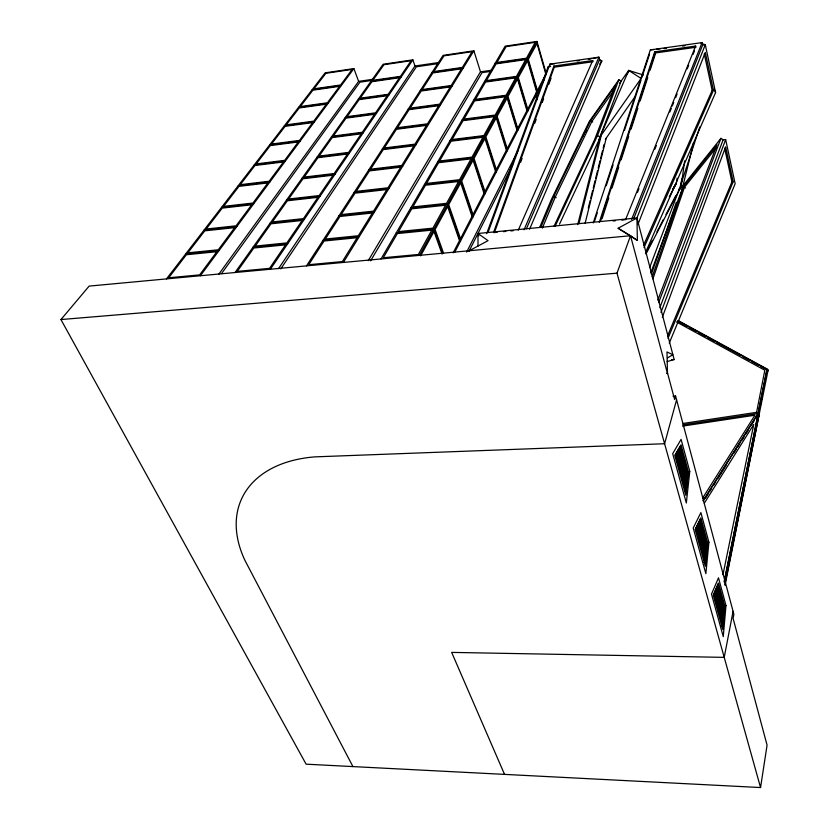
<?xml version="1.0" encoding="UTF-8"?>
<svg xmlns="http://www.w3.org/2000/svg" width="829" height="829" viewBox="0 0 829 829"><rect width="100%" height="100%" fill="white"/><g stroke="black" fill="none" stroke-linecap="round" stroke-linejoin="round"><path stroke-width="1.24" d="M724.815 606.548L722.795 629.501L713.303 595.056L718.453 583.046L724.815 606.548L723.002 606.538M688.36 471.991L685.821 495.296L674.827 455.401L681.003 444.821L688.36 471.991L686.433 472.043M684.661 160.805L681.189 186.266L645.988 254.006M599.574 139.635L599.927 137.075L621.076 81.169L618.859 79.729L589.346 121.397L551.202 199.882L539.752 227.229M669.262 196.825L676.423 183.24L677.138 178.183M478.012 246.161L477.97 233.488L636.931 217.975L637.377 240.431L630.517 235.737L89.138 286.098L60.942 319.559L306.119 764.183L760.556 787.55L767.074 745.136L733.095 618.403L733.872 614.341L675.583 396.055L673.013 396.179M733.074 611.336L724.225 657.366L451.66 652.392L504.54 774.379M725.054 581.15L727.841 567.202M728.349 564.663L729.365 559.596M729.872 557.057L730.37 554.518M733.157 540.57L733.665 538.042M736.453 524.094L736.96 521.555M738.981 511.41L739.489 508.882M742.276 494.934L742.784 492.395M745.572 478.447L746.079 475.919M739.779 508.281L740.287 505.742M742.318 495.587L743.582 489.234M745.613 479.069L746.121 476.53M748.908 462.561L749.416 460.022M752.214 446.054L752.711 443.515M725.033 585.419L759.188 414.21L758.038 413.505L767.001 369.351L677.728 320.709M727.344 568.715L727.852 566.186M743.955 486.602L744.473 484.074M751.375 449.971L751.882 447.442M754.701 433.546L755.209 431.028M760.587 404.459L761.872 398.138M724.867 584.248L768.058 370.356L760.483 366.325M724.09 581.875L758.245 413.495L703.282 500.789M724.442 581.326L767.001 369.351M722.971 574.735L753.737 424.458L704.318 503.193M756.462 413.07L764.815 370.252L676.443 321.921M585.15 223.198L606.206 138.205M650.775 272.886L682.008 189.706L693.624 142.619M588.258 208.172L590.113 200.67M590.735 198.162L592.6 190.67M593.222 188.162L595.087 180.66M595.709 178.162L597.564 170.66M598.186 168.163L600.051 160.66M600.673 158.163L602.538 150.66M603.16 148.153L604.092 144.401M680.889 183.24L682.122 178.297M578.953 223.654L601.377 135.075L559.482 224.151M577.699 224.607L599.927 137.075L628.714 70.413L643.418 75.004M676.588 399.816L664.599 443.733L315.134 456.862A143.241 90.972 24.4 0 0 244.928 560.363L352.936 766.587M756.442 424.189L759.188 414.21M757.437 420.759L759.146 414.531L758.048 413.474L683.023 424.821M675.583 396.055L674.63 399.526L667.583 373.226L666.993 373.257L667.583 373.226M598.787 140.795L599.927 137.075L641.107 78.475L628.714 70.413L619.595 83.242M602.061 218.773L608.818 197.903M611.989 188.079L618.745 167.199M621.128 159.831L628.683 136.505M631.066 129.137L637.812 108.257M640.195 100.889L647.75 77.553M650.133 70.185L655.293 54.227L654.682 51.833L695.645 46.061L695.935 47.274L654.993 53.025L600.476 221.167M599.294 222.317L654.682 51.833M680.049 186.971L699.759 127.024M593.222 222.939L650.34 49.906L702.09 42.58L702.65 45.015L633.822 218.338M594.455 221.436L597.294 212.835M606.206 185.789L613.087 164.888M624.434 130.464L641.035 80.071M641.843 77.605L649.542 54.248M652.164 276.876L683.386 186.629L716.981 144.712L657.78 300.16M652.91 278.855L684.443 187.323L716.463 147.427M651.356 274.212L676.371 202.266M493.483 232.628L553.896 66.03L592.704 60.558L593.036 61.74M494.374 232.659L554.249 67.19L553.896 66.03M520.757 162.09L522.073 158.432M534.819 123.127L536.135 119.48M542.29 102.433L543.606 98.786M548.881 84.175L551.078 78.081M760.556 787.55L616.994 273.176L630.517 235.737L618.123 228.265L636.931 217.975L674.153 359.537L667.127 361.568M486.664 233.623L548.114 66.838L550.601 66.123M488.208 231.975L549.907 64.123L598.932 57.18L599.585 59.533L526.425 228.763M662.319 317.289L725.644 146.847L733.168 181.779L667.967 338.356M660.972 312.44L725.665 139.552L723.116 139.78L720.95 138.339L681.469 187.644M649.625 267.622L679.645 188.193L682.008 189.706M659.853 307.725L723.116 139.78M658.692 302.471L720.95 138.339M555.14 226.234L597.522 135.541L618.859 79.729M627.377 73.854L628.714 70.413M637.874 224.586L705.292 52.403L713.458 90.299L644.029 247.56M636.392 219.333L705.292 44.693L702.09 43.75M631.636 219.333L702.09 42.58L701.023 43.429M637.501 192.307L638.952 188.711M654.879 149.158L656.33 145.562M669.853 111.998L671.303 108.402M672.267 106.008L673.718 102.413M675.645 97.615L677.096 94.019M687.241 68.848L688.692 65.253M693.034 54.465L694.484 50.87M625.532 219.758L695.645 46.061M669.272 343.102L735.157 183.727L725.665 139.552M542.373 228.099L555.254 197.074L591.844 121.48L613.75 90.61M540.922 227.198L553.865 196.193L590.538 120.64L615.346 85.636L594.611 139.593L553.99 226.358M667.511 336.014L731.914 181.883L724.639 148.204M529.586 229.187L601.833 60.952L599.585 59.533M524.021 229.778L598.932 57.18L593.284 58.548M645.449 252.752L715.582 92.599L705.292 44.693L702.65 45.015M518.26 230.213L592.704 60.558M643.573 245.28L712.152 90.434L704.246 53.823M582.766 136.402L583.834 134.039M766.991 372.687L768.058 370.356M468.976 251.332L512.695 164.691M466.634 252.089L517.907 150.847M454.8 252.13L544.28 79.263M453.152 252.845L459.494 240.628L447.66 206.576L435.101 229.498L443.577 253.249M646.962 251.032L652.537 240.306M656.91 231.892L659.086 227.726M659.615 226.7L663.345 219.54M665.956 214.514L675.676 195.82M678.516 190.369L679.645 188.193M672.495 189.706L676.423 183.24M673.117 188.929L675.5 184.401M420.655 255.86L434.002 231.498L442.085 254.088M419.505 255.363L536.985 41.45L505.151 46.165L381.019 258.949M370.594 260.855L482.053 72.631L490.913 71.367M368.231 260.669L480.488 71.812L473.867 50.807L443.1 55.367L306.471 265.881M759.146 414.469L757.82 416.686L759.146 414.531L758.245 413.495M343.351 262.451L473.867 50.807M702.64 498.063L754.929 415.225L682.516 426.116M703.085 500.757L758.048 413.474M705.448 498.219L708.194 493.846M709.562 491.67L711.624 488.395M713.686 485.12L715.738 481.846M717.8 478.571L726.038 465.473M733.592 453.473L736.339 449.1M737.717 446.924L739.779 443.65M741.831 440.375L743.893 437.101M745.955 433.826L748.017 430.552M751.447 425.09L754.193 420.728M280.782 268.876L416.396 66.786L438.541 63.553M278.503 268.679L414.977 65.999L438.862 62.496M270.368 269.238L412.863 59.843L414.977 65.999M599.657 64.092L601.833 60.952L599.408 60.424M605.325 139.407L635.294 96.288M585.792 130.847L584.362 132.858L586.02 130.899M235.021 272.534L383.133 64.247L412.863 59.843M221.53 273.58L359.91 82.175L372.366 80.372M218.607 274.472L358.615 81.366L372.542 79.356M200.39 275.756L353.89 68.589L358.615 81.366M166.463 278.907L325.134 72.848L353.89 68.589M667.438 357.931L672.889 354.739L666.982 351.952L667.48 373.61L630.517 235.737M469.173 250.741L488.053 240.669L477.97 233.488L478.768 235.84M548.114 66.838L550.601 66.434M683.293 423.422L756.183 412.386M312.17 89.677L341.372 85.48M371.081 81.211L401.288 76.859M432.023 72.434L463.297 67.937M495.131 63.356L527.524 58.693L537.399 92.558M480.488 71.812L491.67 70.227M576.984 60.963L579.512 60.61M588.362 59.356L590.89 59.004M682.433 46.061L684.909 45.709M554.249 67.19L591.782 61.916M298.502 107.438L328.17 103.304M358.356 99.097L389.07 94.817M420.324 90.465L452.137 86.029M484.53 81.522L517.503 76.931L527.731 111.221M284.388 125.77L314.533 121.708M345.206 117.583L376.439 113.386M408.22 109.107L440.593 104.755M473.566 100.319L507.141 95.801L517.742 130.536M269.58 144.992L300.222 141.023M331.413 136.982L363.175 132.868M395.516 128.682L428.469 124.412M462.033 120.07L496.239 115.645L507.244 150.816M254.275 164.867L285.414 161.002M317.134 157.064L349.444 153.054M382.356 148.961L415.899 144.795M450.095 140.547L484.944 136.215L496.353 171.852M238.255 185.675L269.912 181.924M302.181 178.09L335.051 174.194M368.563 170.214L402.728 166.163M437.557 162.028L473.079 157.821L484.944 193.903M221.53 207.395L253.736 203.758M286.554 200.058L320.015 196.286M354.138 192.442L388.946 188.515M424.448 184.504L460.665 180.421L473.007 216.97M204.069 230.079L236.825 226.586M270.223 223.022L304.295 219.395M339.051 215.685L374.511 211.913M410.707 208.048L447.66 204.11L460.499 241.115M712.152 90.434L713.458 90.299M650.34 49.906L654.029 49.533M656.495 49.284L660.185 48.911M663.874 48.538L666.34 48.289M396.303 232.742L434.002 228.97L442.645 253.146M185.696 253.933L219.032 250.596M253.032 247.197L287.736 243.726M323.155 240.182L359.309 236.566M494.726 232.503L497.203 232.265M503.4 231.654L505.877 231.415M510.83 230.939L513.306 230.69M613.035 220.98L615.532 220.732M621.781 220.131L624.278 219.882M60.942 319.559L616.994 273.176M549.907 64.123L554.642 63.75M731.914 181.883L733.168 181.779M671.677 359.682L674.153 359.537M685.583 479.763L687.521 479.701L678.972 448.302M684.723 487.525L686.671 487.473L676.91 451.836M703.873 562.404L705.759 562.394L696.142 527.389M721.303 625.626L723.137 625.646L714.173 593.025M768.027 370.304L767.26 370.024L767.872 369.433L678.547 320.792M677.987 321.331L687.034 326.263M689.293 327.496L696.07 331.185M698.329 332.419L705.106 336.118M707.375 337.351L714.152 341.051M716.411 342.284L740.142 355.226M742.401 356.46L749.188 360.159M751.447 361.392L758.224 365.092M618.123 228.265L637.377 240.431M553.865 196.193L556.186 197.665M597.522 135.541L599.927 137.075M590.538 120.64L592.714 122.039M683.386 186.629L685.5 188.017M714.121 89.211L715.582 92.599M535.938 93.107L537.399 98.071M535.524 94.9L536.954 99.76M536.985 41.45L546.218 73.594M677.428 450.945L686.889 485.525M697.552 524.529L706.318 556.58M715.468 589.999L723.644 619.885M697.085 525.482L706.132 558.518M715.033 591.004L723.468 621.802M676.391 452.717L686.453 489.421M696.609 526.436L705.945 560.445M714.608 592.01L723.302 623.719M675.873 453.608L686.246 491.379M675.345 454.499L686.029 493.338M695.666 528.353L705.562 564.331M713.738 594.041L722.961 627.563M679.987 446.562L687.946 475.836M699.883 519.814L707.261 546.964M717.603 585.025L724.484 610.341M679.479 447.432L687.728 477.773M699.427 520.747L707.075 548.881M717.178 586.01L724.318 612.248M698.961 521.69L706.888 550.798M716.753 587.005L724.142 614.154M678.454 449.183L687.314 481.639M698.495 522.633L706.702 552.725M716.329 587.999L723.976 616.061M677.935 450.064L687.096 483.587M698.028 523.576L706.515 554.653M715.893 589.004L723.81 617.968M680.495 445.691L688.153 473.908M700.35 518.871L707.448 545.047M718.028 584.03L724.65 608.445M725.997 605.543L723.261 636.651L711.5 594.072L718.505 577.823L725.997 605.543M707.634 543.14L705.375 566.28L695.189 529.316L700.816 517.938L707.634 543.14M708.919 542.321L705.862 573.689L693.231 527.98L700.888 512.602L708.919 542.321M689.759 471.4L686.329 502.996L672.692 453.65L681.106 439.36L689.759 471.4M472.033 216.442L460.499 238.69L448.696 204.67L460.675 182.826L472.033 216.442M484.012 193.354L472.996 214.597L461.67 181.012L473.09 160.152L484.012 193.354M495.473 171.282L484.934 191.592L474.043 158.422L484.955 138.505L495.473 171.282M506.384 150.236L496.343 169.593L485.856 136.847L496.26 117.863L506.384 150.236M516.923 129.935L507.224 148.619L497.131 116.288L507.161 97.977L516.923 129.935M526.943 110.609L517.721 128.381L507.99 96.454L517.524 79.056L526.943 110.609M536.632 91.936L527.721 109.127L518.322 77.594L527.534 60.776L536.632 91.936M545.834 74.195L537.379 90.506L528.301 59.377L537.016 43.481L545.834 74.195M431.805 230.13L418.396 254.472L383.278 257.746L397.35 233.571L431.805 230.13M445.515 205.24L432.904 228.141L398.5 231.592L411.744 208.825L445.515 205.24M458.582 181.51L446.562 203.333L412.852 206.939L425.474 185.23L458.582 181.51M471.048 158.867L459.577 179.696L426.531 183.437L438.582 162.712L471.048 158.867M482.955 137.241L472.002 157.137L439.588 160.992L451.111 141.189L482.955 137.241M494.312 116.63L483.867 135.583L452.074 139.541L463.048 120.671L494.312 116.63M505.255 96.755L495.182 115.044L463.971 119.096L474.571 100.879L505.255 96.755M515.659 77.853L506.084 95.242L475.452 99.366L485.525 82.05L515.659 77.853M525.71 59.595L516.457 76.403L486.374 80.6L496.115 63.854L525.71 59.595M535.223 42.331L526.488 58.206L496.923 62.465L506.136 46.631L535.223 42.331M357.112 237.716L342.367 261.57L308.72 264.71L324.077 241.011L357.112 237.716M372.376 213.012L358.325 235.747L325.341 239.053L339.973 216.462L372.376 213.012M386.863 189.582L373.537 211.136L341.175 214.597L355.061 193.157L386.863 189.582M400.697 167.199L387.972 187.789L356.211 191.375L369.485 170.898L400.697 167.199M413.92 145.8L401.754 165.489L370.584 169.189L383.278 149.593L413.92 145.8M426.541 125.386L414.935 144.163L384.324 147.966L396.428 129.283L426.541 125.386M438.717 105.697L427.505 123.822L397.443 127.718L409.132 109.666L438.717 105.697M450.302 86.952L439.639 104.195L410.106 108.174L421.225 90.993L450.302 86.952M461.504 68.828L451.194 85.511L422.158 89.553L432.925 72.931L461.504 68.828M472.105 51.667L462.354 67.439L433.816 71.553L444.002 55.833L472.105 51.667M285.549 244.856L269.518 268.368L237.26 271.384L253.84 248.016L285.549 244.856M302.171 220.483L286.875 242.907L255.208 246.089L271.031 223.789L302.171 220.483M317.942 197.333L303.424 218.628L272.337 221.954L287.373 200.773L317.942 197.333M333.03 175.209L319.155 195.571L288.616 199.022L302.989 178.763L333.03 175.209M347.475 154.039L334.191 173.52L304.191 177.085L317.953 157.697L347.475 154.039M361.247 133.832L348.574 152.422L319.092 156.08L332.232 137.583L361.247 133.832M374.553 114.309L362.304 132.277L333.331 136.039L346.025 118.143L374.553 114.309M387.236 95.718L375.568 112.827L347.082 116.661L359.175 99.625L387.236 95.718M399.495 77.739L388.21 94.288L360.18 98.205L371.889 81.708L399.495 77.739M411.111 60.704L400.438 76.361L372.863 80.33L383.951 64.724L411.111 60.704M216.856 251.705L199.644 274.886L168.691 277.777L186.401 254.741L216.856 251.705M234.7 227.654L218.276 249.788L187.862 252.835L204.773 230.835L234.7 227.654M251.674 204.794L236.058 225.83L206.172 229.022L222.255 208.11L251.674 204.794M267.902 182.919L252.969 203.043L223.592 206.369L238.98 186.349L267.902 182.919M283.456 161.976L269.145 181.25L240.255 184.68L255 165.499L283.456 161.976M298.305 141.966L284.648 160.37L256.234 163.904L270.316 145.583L298.305 141.966M312.657 122.63L299.445 140.433L271.487 144.049L285.124 126.329L312.657 122.63M326.346 104.195L313.756 121.148L286.254 124.858L299.238 107.967L326.346 104.195M339.589 86.351L327.393 102.775L300.326 106.547L312.906 90.185L339.589 86.351M352.149 69.429L340.605 84.983L313.953 88.817L325.87 73.315L352.149 69.429"/></g></svg>
